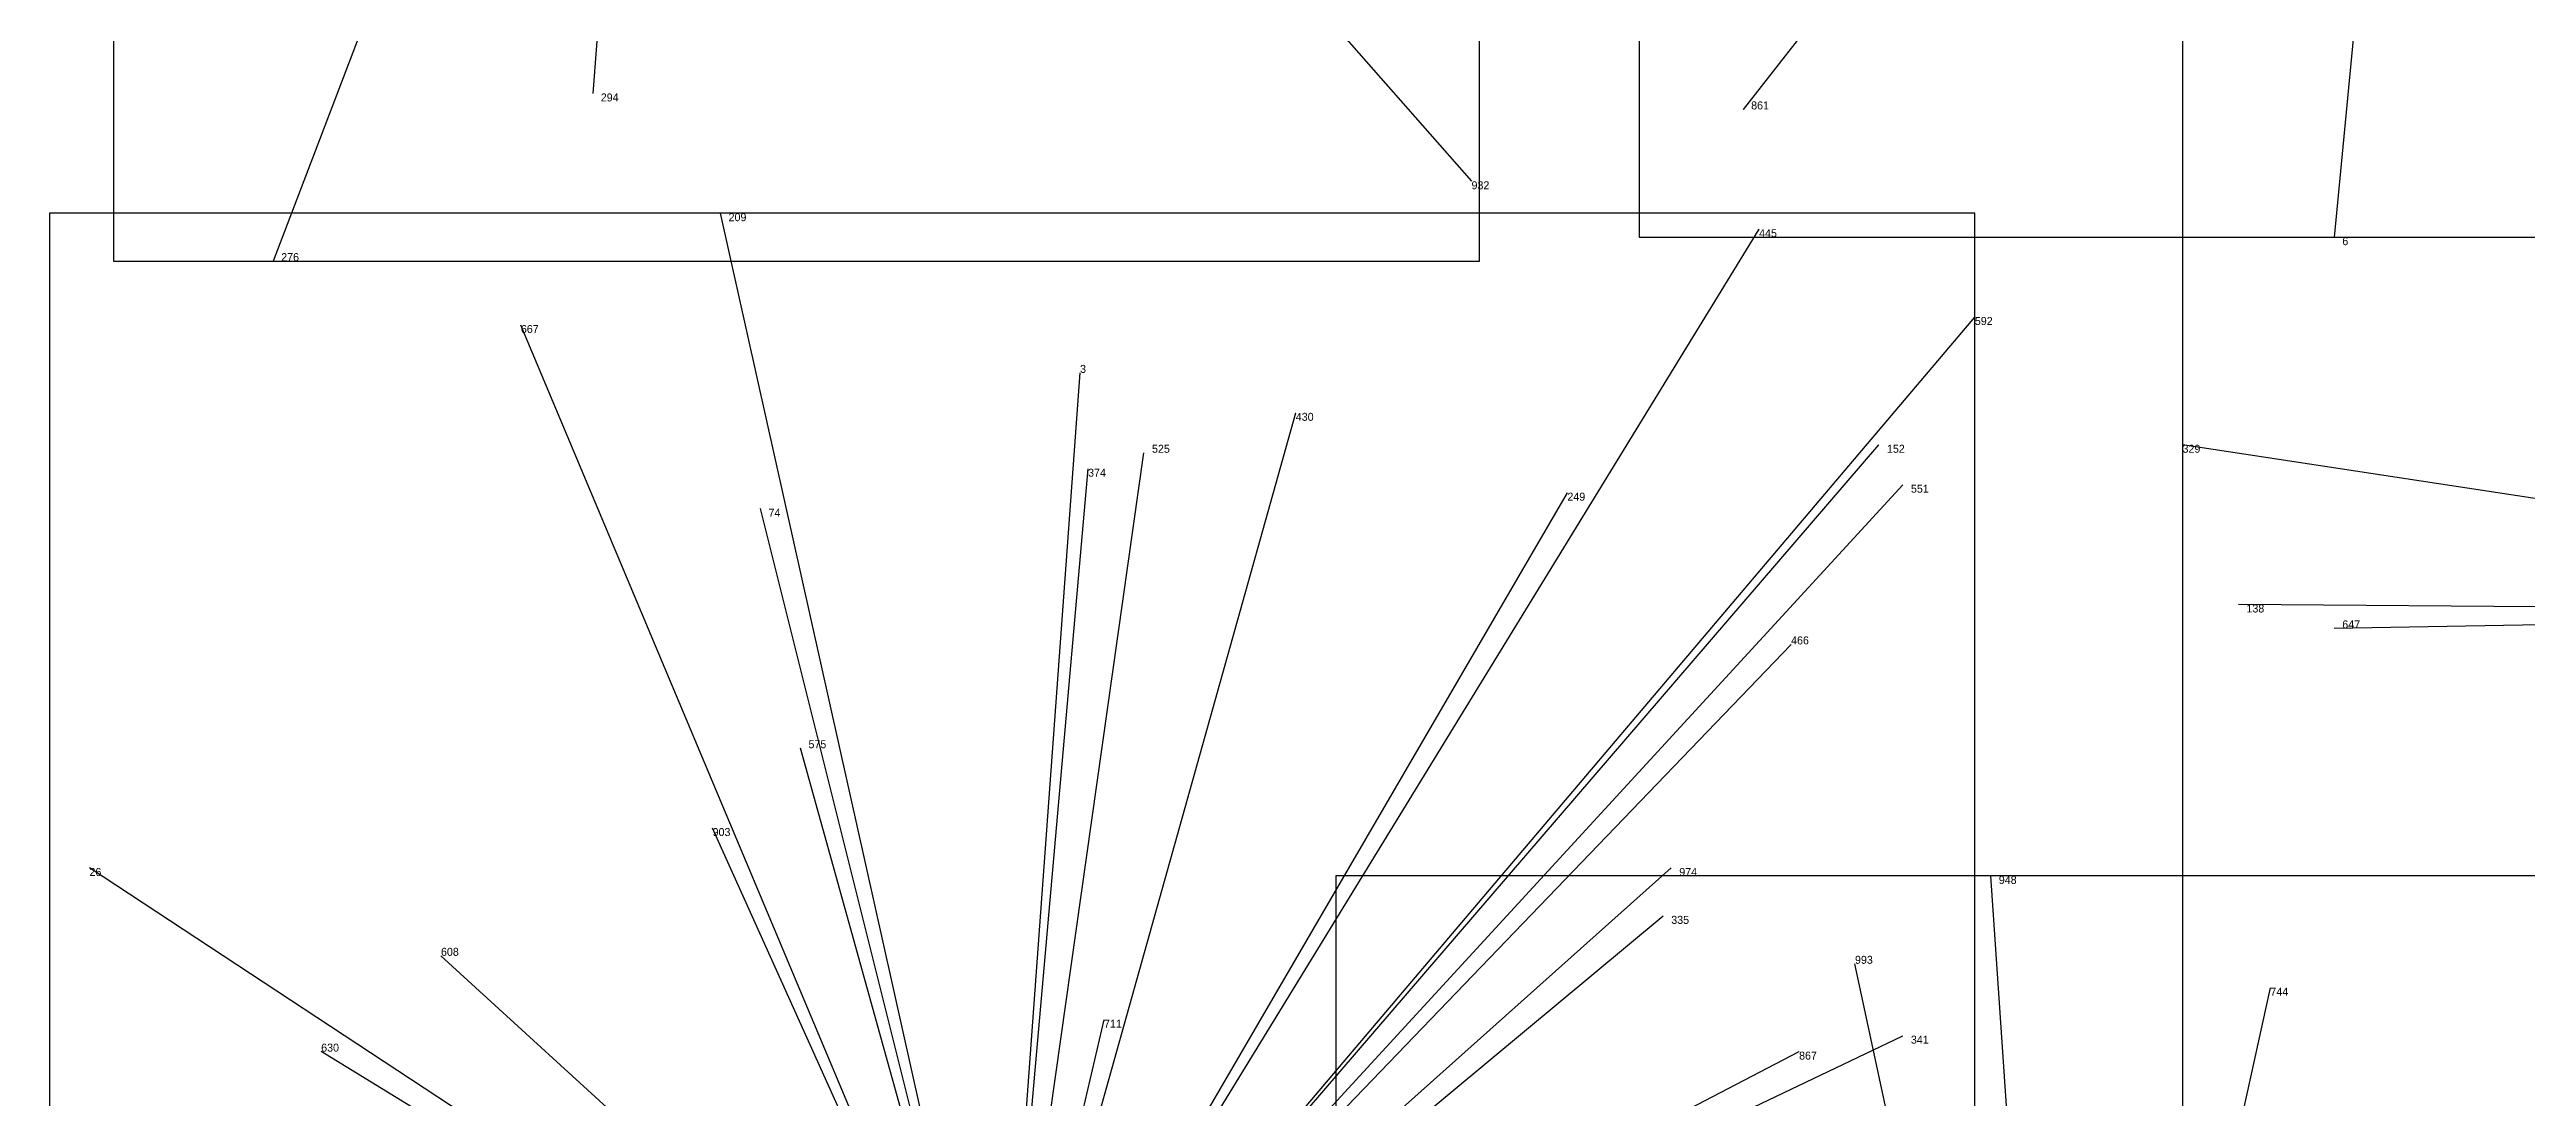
# Model space of a CAD drawing. Extents: x 0 to 1, y 0 to 1.
# Drawn here: x 0.001 to 0.3111, y 0.6273 to 0.7585 of the extents above; entities that cross this region are included whole.
import ezdxf

# ---------------------------------------------------------------- set-up
doc = ezdxf.new("R2010")
doc.units = 0
for name, color, linetype in [('CLIENTS', 7, 'Continuous'), ('FACILITIES_LINES', 7, 'Continuous'), ('MIN_MAX_BOXES', 7, 'Continuous'), ('NORMALS', 7, 'Continuous'), ('SOURCE_POINTS', 7, 'Continuous'), ('TEXT', 7, 'Continuous')]:
    doc.layers.add(name, color=color, linetype=linetype)

# ---------------------------------------------------------------- blocks, each defined once
blk = doc.blocks.new('POINT_DISPLAY')
blk.add_line((0, 0), (0, 0))

msp = doc.modelspace()

# ---------------------------------------------------------------- linework, layer by layer
at = {"layer": 'FACILITIES_LINES'}
for p, q in [((0.299, 0.861), (0.213, 0.751)), ((0.299, 0.861), (0.287, 0.735)), ((0.077, 0.858), (0.029, 0.732)), ((0.077, 0.858), (0.069, 0.753)), ((0.077, 0.858), (0.179, 0.742)), ((0.12, 0.581), (0.085, 0.738)), ((0.12, 0.581), (0.215, 0.736)), ((0.12, 0.581), (0.06, 0.724)), ((0.12, 0.581), (0.242, 0.725)), ((0.12, 0.581), (0.13, 0.718)), ((0.12, 0.581), (0.157, 0.713)), ((0.12, 0.581), (0.23, 0.709)), ((0.12, 0.581), (0.138, 0.708)), ((0.406, 0.688), (0.268, 0.709)), ((0.12, 0.581), (0.131, 0.706)), ((0.12, 0.581), (0.233, 0.704)), ((0.12, 0.581), (0.09, 0.701)), ((0.12, 0.581), (0.191, 0.703)), ((0.406, 0.688), (0.275, 0.689)), ((0.406, 0.688), (0.287, 0.686)), ((0.12, 0.581), (0.219, 0.684)), ((0.12, 0.581), (0.095, 0.671)), ((0.12, 0.581), (0.084, 0.661)), ((0.12, 0.581), (0.006, 0.656)), ((0.12, 0.581), (0.204, 0.656)), ((0.253, 0.523), (0.244, 0.655)), ((0.12, 0.581), (0.203, 0.65)), ((0.12, 0.581), (0.05, 0.645)), ((0.253, 0.523), (0.227, 0.644)), ((0.253, 0.523), (0.279, 0.641)), ((0.12, 0.581), (0.133, 0.637)), ((0.12, 0.581), (0.035, 0.633)), ((0.12, 0.581), (0.233, 0.635)), ((0.12, 0.581), (0.22, 0.633))]:
    msp.add_line(p, q, dxfattribs=at)
at = {"layer": 'MIN_MAX_BOXES'}
for p, q in [((0.2, 1), (0.2, 0.735)), ((0.2, 1), (0.2, 0.735)), ((0.009, 0.99), (0.009, 0.732)), ((0.009, 0.99), (0.009, 0.732)), ((0.18, 0.732), (0.18, 0.99)), ((0.18, 0.732), (0.18, 0.99)), ((0.268, 0.81), (0.268, 0.538)), ((0.268, 0.81), (0.268, 0.538)), ((0.242, 0.738), (0.001, 0.738)), ((0.001, 0.738), (0.001, 0.446)), ((0.242, 0.738), (0.001, 0.738)), ((0.001, 0.738), (0.001, 0.446)), ((0.001, 0.738), (0.001, 0.738)), ((0.242, 0.446), (0.242, 0.738)), ((0.242, 0.446), (0.242, 0.738)), ((0.242, 0.738), (0.242, 0.738)), ((0.2, 0.735), (0.431, 0.735)), ((0.2, 0.735), (0.431, 0.735)), ((0.2, 0.735), (0.2, 0.735)), ((0.009, 0.732), (0.18, 0.732)), ((0.009, 0.732), (0.18, 0.732)), ((0.009, 0.732), (0.009, 0.732)), ((0.18, 0.732), (0.18, 0.732)), ((0.384, 0.655), (0.162, 0.655)), ((0.162, 0.655), (0.162, 0.383)), ((0.384, 0.655), (0.162, 0.655)), ((0.162, 0.655), (0.162, 0.383)), ((0.162, 0.655), (0.162, 0.655))]:
    msp.add_line(p, q, dxfattribs=at)
at = {"layer": 'NORMALS'}
for p, q in [((0.069, 0.753), (0.069, 0.753)), ((0.213, 0.751), (0.213, 0.751)), ((0.179, 0.742), (0.179, 0.742)), ((0.085, 0.738), (0.085, 0.738)), ((0.215, 0.736), (0.215, 0.736)), ((0.287, 0.735), (0.287, 0.735)), ((0.029, 0.732), (0.029, 0.732)), ((0.06, 0.724), (0.06, 0.724)), ((0.242, 0.725), (0.242, 0.725)), ((0.13, 0.718), (0.13, 0.718)), ((0.157, 0.713), (0.157, 0.713)), ((0.138, 0.708), (0.138, 0.708)), ((0.23, 0.709), (0.23, 0.709)), ((0.268, 0.709), (0.268, 0.709)), ((0.131, 0.706), (0.131, 0.706)), ((0.233, 0.704), (0.233, 0.704)), ((0.09, 0.701), (0.09, 0.701)), ((0.191, 0.703), (0.191, 0.703)), ((0.275, 0.689), (0.275, 0.689)), ((0.287, 0.686), (0.287, 0.686)), ((0.219, 0.684), (0.219, 0.684)), ((0.095, 0.671), (0.095, 0.671)), ((0.084, 0.661), (0.084, 0.661)), ((0.006, 0.656), (0.006, 0.656)), ((0.204, 0.656), (0.204, 0.656)), ((0.244, 0.655), (0.244, 0.655)), ((0.203, 0.65), (0.203, 0.65)), ((0.05, 0.645), (0.05, 0.645)), ((0.227, 0.644), (0.227, 0.644)), ((0.279, 0.641), (0.279, 0.641)), ((0.133, 0.637), (0.133, 0.637)), ((0.035, 0.633), (0.035, 0.633)), ((0.22, 0.633), (0.22, 0.633)), ((0.233, 0.635), (0.233, 0.635))]:
    msp.add_line(p, q, dxfattribs=at)

# ---------------------------------------------------------------- block references
at = {"layer": 'CLIENTS'}
for p in [(0.069, 0.753), (0.213, 0.751), (0.179, 0.742), (0.085, 0.738), (0.215, 0.736), (0.287, 0.735), (0.029, 0.732), (0.06, 0.724), (0.242, 0.725), (0.13, 0.718), (0.157, 0.713), (0.138, 0.708), (0.23, 0.709), (0.268, 0.709), (0.131, 0.706), (0.233, 0.704), (0.09, 0.701), (0.191, 0.703), (0.275, 0.689), (0.287, 0.686), (0.219, 0.684), (0.095, 0.671), (0.084, 0.661), (0.006, 0.656), (0.204, 0.656), (0.244, 0.655), (0.203, 0.65), (0.05, 0.645), (0.227, 0.644), (0.279, 0.641), (0.133, 0.637), (0.035, 0.633), (0.22, 0.633), (0.233, 0.635)]:
    msp.add_blockref('POINT_DISPLAY', p, dxfattribs=at)
at = {"layer": 'SOURCE_POINTS'}
for p in [(0.069, 0.753), (0.213, 0.751), (0.179, 0.742), (0.085, 0.738), (0.215, 0.736), (0.287, 0.735), (0.029, 0.732), (0.06, 0.724), (0.242, 0.725), (0.13, 0.718), (0.157, 0.713), (0.138, 0.708), (0.23, 0.709), (0.268, 0.709), (0.131, 0.706), (0.233, 0.704), (0.09, 0.701), (0.191, 0.703), (0.275, 0.689), (0.287, 0.686), (0.219, 0.684), (0.095, 0.671), (0.084, 0.661), (0.006, 0.656), (0.204, 0.656), (0.244, 0.655), (0.203, 0.65), (0.05, 0.645), (0.227, 0.644), (0.279, 0.641), (0.133, 0.637), (0.035, 0.633), (0.22, 0.633), (0.233, 0.635)]:
    msp.add_blockref('POINT_DISPLAY', p, dxfattribs=at)

# ---------------------------------------------------------------- texts
at = {"layer": 'TEXT'}
for s, p in [('294', (0.07, 0.752)), ('861', (0.214, 0.751)), ('932', (0.179, 0.741)), ('209', (0.086, 0.737)), ('445', (0.215, 0.735)), ('6', (0.288, 0.734)), ('276', (0.03, 0.732)), ('667', (0.06, 0.723)), ('592', (0.242, 0.724)), ('3', (0.13, 0.718)), ('430', (0.157, 0.712)), ('525', (0.139, 0.708)), ('152', (0.231, 0.708)), ('329', (0.268, 0.708)), ('374', (0.131, 0.705)), ('551', (0.234, 0.703)), ('74', (0.091, 0.7)), ('249', (0.191, 0.702)), ('138', (0.276, 0.688)), ('647', (0.288, 0.686)), ('466', (0.219, 0.684)), ('575', (0.096, 0.671)), ('903', (0.084, 0.66)), ('26', (0.006, 0.655)), ('974', (0.205, 0.655)), ('948', (0.245, 0.654)), ('335', (0.204, 0.649)), ('608', (0.05, 0.645)), ('993', (0.227, 0.644)), ('744', (0.279, 0.64)), ('711', (0.133, 0.636)), ('630', (0.035, 0.633)), ('867', (0.22, 0.632)), ('341', (0.234, 0.634))]:
    msp.add_text(s, height=0.001, dxfattribs=at).set_placement(p)

doc.saveas('drawing.dxf')
